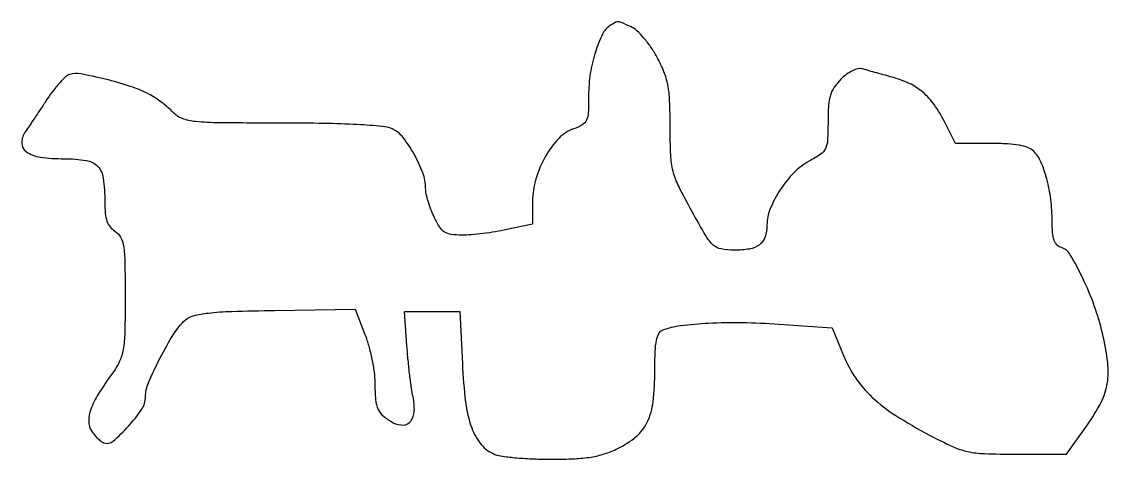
# Model space of a CAD drawing. Extents: x 1 to 214, y 0 to 86.
import ezdxf

# ---------------------------------------------------------------- set-up
doc = ezdxf.new("R2010")
doc.units = 0

msp = doc.modelspace()

# ---------------------------------------------------------------- linework, layer by layer
msp.add_lwpolyline([(116.288787, 85.199642, 0.138262), (114.709026, 83.434016, 0.038052), (113.316064, 79.936825, 0.036806), (112.330821, 75.717592, 0.038976), (112, 71.480099, -0.011048), (111.924157, 68.048036, -0.094206), (111.571731, 66.556626, -0.157819), (110.755952, 65.650474, -0.047373), (109.04737, 64.866669, 0.120166), (106.117382, 62.969512, 0.060516), (103.485083, 59.405225, 0.057355), (101.629127, 55.02334, 0.071637), (101, 50.654794), (101, 46.165728), (95.950779, 45.082864, -0.012812), (93.742253, 44.668099, -0.009446), (91.278631, 44.318091, -0.009559), (88.935612, 44.075628, -0.021003), (87.135991, 44, -0.03101), (84.992781, 44.133051, -0.113281), (83.721575, 44.596504, -0.109837), (82.758385, 45.57641, -0.028265), (81.685212, 47.533927, -0.020707), (81.040115, 49.044699, -0.018487), (80.495031, 50.661428, -0.018876), (80.113933, 52.151035, -0.05323), (80, 53.218203, 0.090081), (79.456503, 56.210438, 0.038622), (77.732777, 59.904795, 0.038079), (75.520851, 63.209193, 0.119886), (73.43819, 64.846209, 0.085526), (71.478239, 65.361077, 0.008363), (66.579275, 65.702248, 0.009006), (60.063079, 65.929054, 0.004195), (51.607935, 66, -0.001993), (39.556391, 66.048034, -0.022722), (34.807797, 66.301884, -0.063305), (32.185448, 66.902861, -0.121469), (30.407348, 68.102379, 0.030911), (29.472922, 69.014703, 0.016762), (28.22187, 70.022469, 0.016642), (26.875199, 70.966302, 0.025199), (25.639198, 71.686578, 0.040212), (22.011259, 73.20707, 0.018455), (17.078762, 74.623196, 0.014378), (12.278486, 75.666036, 0.124435), (10.111391, 75.530567, 0.107788), (9.316838, 75.070585, 0.021903), (8.156881, 73.91544, 0.022152), (6.90289, 72.424783, 0.019173), (5.720544, 70.757172, -0.001756), (4.545281, 68.970807, -0.001567), (3.312422, 67.123749, -0.001572), (2.194072, 65.470818, -0.004885), (1.425745, 64.366228, 0.15209), (0.696399, 62.132889, 0.247484), (1.581146, 60.397306, 0.120784), (4.345485, 59.313198, 0.033347), (9.036245, 59, -0.037213), (13.376538, 58.676524, -0.167747), (15.598004, 57.516665, -0.158403), (16.702329, 55.189195, -0.032217), (17, 50.574215, 0.021465), (17.098458, 48.281775, 0.061548), (17.428233, 46.725298, 0.086966), (18.040551, 45.618235, 0.083653), (19, 44.767927, -0.129808), (20.091466, 43.606554, -0.085691), (20.680048, 41.861146, -0.034491), (20.943776, 38.777688, -0.004092), (21, 31.907336, -0.004899), (20.931096, 24.874568, -0.036229), (20.623216, 21.538267, -0.069397), (19.905562, 19.242861, -0.047778), (18.509225, 16.897883, 0.01774), (15.730308, 12.810384, 0.053606), (14.254025, 9.788984, 0.086542), (13.841047, 7.449578, 0.146046), (14.402272, 5.554806, 0.029556), (14.974599, 4.78144, 0.027968), (15.644147, 4.065773, 0.02911), (16.308503, 3.501, 0.081329), (16.848082, 3.217306, 0.26286), (18.645674, 3.567382, 0.032175), (21.631385, 6.466924, 0.035108), (24.26263, 9.81886, 0.149943), (25, 12.222418, -0.101863), (25.573732, 15.009389, -0.017683), (27.883041, 19.896703, -0.019344), (30.578189, 24.653815, -0.070388), (32.79575, 27.315156, -0.122281), (34.430555, 28.191787, -0.035058), (37.279866, 28.706647, -0.019334), (41.915767, 29.031769, -0.003652), (50.398821, 29.235828), (66.17148, 29.5), (68.084925, 24.5, -0.024548), (68.819181, 22.257368, -0.016735), (69.441034, 19.646875, -0.016896), (69.872266, 17.082405, -0.032317), (70.014498, 15, 0.021417), (70.166698, 11.722987, 0.086453), (70.682678, 9.796683, 0.113129), (71.739862, 8.433092, 0.050447), (73.644995, 7.170717, 0.131046), (75.609748, 6.723557, 0.223915), (77.074566, 7.481304, 0.154987), (77.771187, 9.417812, 0.062976), (77.522128, 12.240841, -0.018114), (77.216921, 13.941669, -0.005579), (76.87867, 16.525435, -0.005573), (76.564495, 19.426691, -0.006089), (76.325226, 22.25), (75.835882, 29), (81.28686, 29), (86.737838, 29), (87.202647, 18.75, 0.019245), (87.833985, 11.233912, 0.055936), (89.041203, 6.170331, 0.087091), (90.924039, 2.878397, 0.12926), (93.612996, 0.957039, 0.058802), (95.096062, 0.584895, 0.010665), (97.922654, 0.28113, 0.011356), (101.264938, 0.070231, 0.010077), (104.749375, 0, 0.011337), (109.239949, 0.101829, 0.028871), (112.479823, 0.43695, 0.037163), (115.13454, 1.072795, 0.03538), (117.711555, 2.102412, 0.063601), (121.307115, 4.447184, 0.105344), (123.507773, 7.306348, 0.083282), (124.656129, 11.301556, 0.028435), (125, 17.343351, -0.008828), (125.067573, 21.17042, -0.039792), (125.323674, 23.390431, -0.07686), (125.80226, 24.710473, -0.177622), (126.585082, 25.394275, -0.061433), (130.045538, 26.254671, -0.017712), (135.547974, 26.726623, -0.016621), (142.148849, 26.8382, -0.01293), (149.322545, 26.535316), (159.841441, 25.818347), (162.05023, 20.376241, 0.053515), (164.441588, 15.919609, 0.055947), (167.693891, 12.144881, 0.0451), (172.296542, 8.589741, 0.020336), (178.896993, 4.75, 0.013921), (183.417873, 2.519269, 0.053469), (186.386835, 1.523177, 0.045844), (189.714187, 1.104266, 0.008404), (195.916937, 1), (205.841846, 1), (209.920923, 6.749975, 0.035436), (212.598177, 11.154452, 0.078178), (213.830476, 14.881888, 0.071998), (213.910805, 18.999559, 0.026493), (212.883503, 24.735649, 0.029163), (211.284484, 30.123544, 0.02504), (208.998424, 35.577985, 0.020575), (206.563757, 40.163558, 0.185646), (204.821219, 41.556743, -0.120051), (203.937712, 42.093926, -0.113311), (203.377375, 42.987899, -0.066038), (203.079665, 44.439063, -0.017319), (202.994423, 46.817388, 0.030569), (202.732104, 51.021843, 0.033687), (201.958838, 55.025771, 0.036544), (200.808734, 58.370576, 0.095579), (199.390884, 60.466259, 0.107383), (198.296869, 61.169731, 0.044476), (196.592105, 61.638992, 0.031998), (194.214184, 61.91546, 0.012943), (190.948895, 62), (184.040648, 62), (181.907716, 66.180892, 0.035282), (179.832102, 69.625716, 0.06325), (177.610553, 72.062898, 0.066724), (174.937743, 73.783899, 0.043992), (171.5, 75.04225, -0.000742), (169.841458, 75.491367, -0.000718), (168.165828, 75.950367, -0.000709), (166.692122, 76.358579, -0.002643), (165.766649, 76.621624, 0.124509), (164.896123, 76.65164, 0.057381), (163.815305, 76.283952, 0.04892), (162.649263, 75.584498, 0.036848), (161.516649, 74.607558, 0.046388), (160.211821, 73.03522, 0.07657), (159.466955, 71.481885, 0.057291), (159.101992, 69.47438, 0.016229), (158.997298, 66.295455, -0.012155), (158.906321, 62.623954, -0.099486), (158.49789, 61.006894, -0.131624), (157.531203, 59.876435, -0.027132), (155.272719, 58.5, 0.076293), (152.330356, 56.284579, 0.047846), (149.624392, 52.92124, 0.048498), (147.66744, 49.207438, 0.095689), (147.01645, 45.95, -0.081013), (146.626278, 43.651168, -0.148833), (145.524758, 42.125373, -0.120836), (143.570458, 41.277137, -0.044383), (140.55, 41.034121, -0.044959), (137.998128, 41.285736, -0.140706), (136.474094, 42.055522, -0.072831), (135.065029, 43.804789, -0.006485), (132.25, 48.72453, -0.011156), (129.683732, 53.600901, -0.052851), (128.583537, 56.554915, -0.052117), (128.119687, 59.692315, -0.010661), (128, 65.305081, 0.0098), (127.900961, 70.35786, 0.037045), (127.543727, 73.498634, 0.049356), (126.786625, 76.073821, 0.028472), (125.404835, 78.997517, 0.026645), (124.231032, 80.904712, 0.025976), (122.851757, 82.693204, 0.026903), (121.47696, 84.131979, 0.081886), (120.357782, 84.882845, 0.004055), (118.430074, 85.742358, 0.083596), (117.815938, 85.895581, 0.14337), (117.290367, 85.785152, 0.018557)], format="xyb", close=True)

doc.saveas('drawing.dxf')
